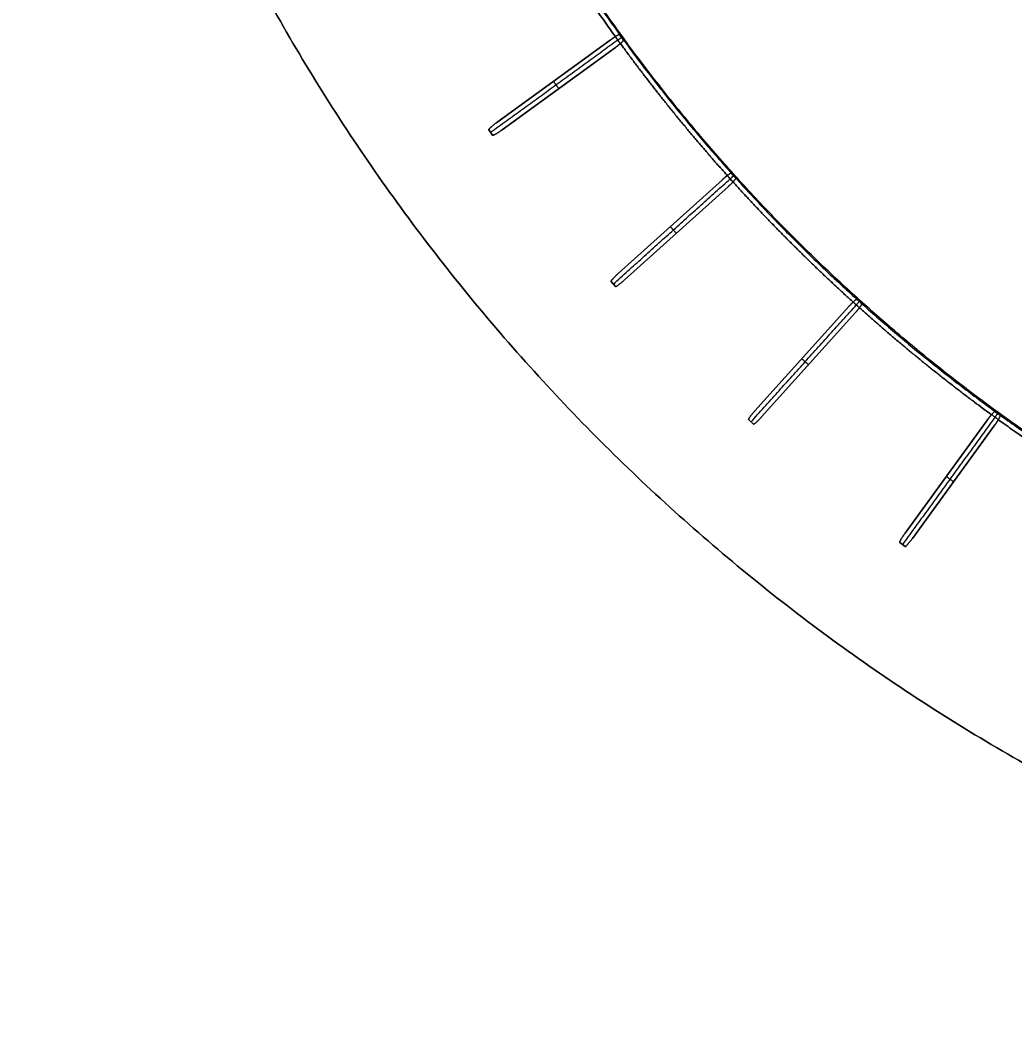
# Model space of a CAD drawing. Header units: millimetres. Extents: x -14 to 14, y 47 to 75.
# Drawn here: x -13.97 to -6.94, y 47 to 54.06 of the extents above; entities that cross this region are included whole.
import ezdxf

# ---------------------------------------------------------------- set-up
doc = ezdxf.new("R2010")
doc.units = ezdxf.units.MM
doc.header["$MEASUREMENT"] = 0
doc.layers.add('Default', color=7, linetype='Continuous')

msp = doc.modelspace()

# ---------------------------------------------------------------- linework, layer by layer
at = {"layer": 'Default', "color": 6}
for p, q in [((-9.7968, 53.9215, 0.2157), (-10.5982, 53.3392, 0.2157)), ((-9.7968, 53.9215, 0.2258), (-10.5982, 53.3392, 0.2258)), ((-10.5982, 53.3392, 0.2207), (-9.7968, 53.9215, 0.2207)), ((-9.7968, 53.9215, 0.2157), (-9.7968, 53.9215, 0.2258)), ((-9.717, 53.9431, 0.2157), (-9.7296, 53.9598, 0.2157)), ((-9.717, 53.9431, 0.2258), (-9.7296, 53.9598, 0.2258)), ((-9.7028, 53.9217, 0.2157), (-9.717, 53.9431, 0.2157)), ((-9.7028, 53.9217, 0.2258), (-9.717, 53.9431, 0.2258)), ((-10.5608, 53.2879, 0.2157), (-9.7594, 53.8701, 0.2157)), ((-10.5608, 53.2879, 0.2258), (-9.7594, 53.8701, 0.2258)), ((-9.7594, 53.8701, 0.2207), (-10.5608, 53.2879, 0.2207)), ((-9.7594, 53.8701, 0.2157), (-9.7594, 53.8701, 0.2258)), ((-10.5982, 53.3392, 0.2157), (-10.5982, 53.3392, 0.2258)), ((-10.6548, 53.2876, 0.2157), (-10.6274, 53.25, 0.2157)), ((-10.6548, 53.2876, 0.2258), (-10.6274, 53.25, 0.2258)), ((-10.6274, 53.25, 0.2207), (-10.6548, 53.2876, 0.2207)), ((-10.6548, 53.2876, 0.2157), (-10.6548, 53.2876, 0.2258)), ((-10.5608, 53.2879, 0.2157), (-10.5608, 53.2879, 0.2258)), ((-10.6274, 53.25, 0.2157), (-10.6274, 53.25, 0.2258)), ((-9.0032, 52.9362, 0.2157), (-9.7393, 52.2734, 0.2157)), ((-9.0032, 52.9362, 0.2258), (-9.7393, 52.2734, 0.2258)), ((-9.7393, 52.2734, 0.2207), (-9.0032, 52.9362, 0.2207)), ((-9.0032, 52.9362, 0.2157), (-9.0032, 52.9362, 0.2258)), ((-8.9098, 52.9463, 0.2157), (-8.9409, 52.9809, 0.2157)), ((-8.9098, 52.9463, 0.2258), (-8.9409, 52.9809, 0.2258)), ((-9.6968, 52.2262, 0.2157), (-8.9607, 52.889, 0.2157)), ((-9.6968, 52.2262, 0.2258), (-8.9607, 52.889, 0.2258)), ((-8.9607, 52.889, 0.2207), (-9.6968, 52.2262, 0.2207)), ((-8.9607, 52.889, 0.2157), (-8.9607, 52.889, 0.2258)), ((-9.7903, 52.2162, 0.2157), (-9.7591, 52.1815, 0.2157)), ((-9.7903, 52.2162, 0.2258), (-9.7591, 52.1815, 0.2258)), ((-9.7591, 52.1815, 0.2207), (-9.7903, 52.2162, 0.2207)), ((-9.7903, 52.2162, 0.2157), (-9.7903, 52.2162, 0.2258)), ((-9.7393, 52.2734, 0.2157), (-9.7393, 52.2734, 0.2258)), ((-9.6968, 52.2262, 0.2157), (-9.6968, 52.2262, 0.2258)), ((-9.7591, 52.1815, 0.2157), (-9.7591, 52.1815, 0.2258)), ((-8.0399, 52.0793, 0.2157), (-8.0532, 52.0908, 0.2157)), ((-8.0399, 52.0793, 0.2258), (-8.0532, 52.0908, 0.2258)), ((-8.0191, 52.0591, 0.2157), (-8.0399, 52.0793, 0.2157)), ((-8.0191, 52.0591, 0.2258), (-8.0399, 52.0793, 0.2258)), ((-8.111, 52.0393, 0.2157), (-8.7738, 51.3032, 0.2157)), ((-8.111, 52.0393, 0.2258), (-8.7738, 51.3032, 0.2258)), ((-8.7738, 51.3032, 0.2207), (-8.111, 52.0393, 0.2207)), ((-8.7266, 51.2607, 0.2157), (-8.0638, 51.9968, 0.2157)), ((-8.7266, 51.2607, 0.2258), (-8.0638, 51.9968, 0.2258)), ((-8.0638, 51.9968, 0.2207), (-8.7266, 51.2607, 0.2207)), ((-8.111, 52.0393, 0.2157), (-8.111, 52.0393, 0.2258)), ((-8.0638, 51.9968, 0.2157), (-8.0638, 51.9968, 0.2258)), ((-8.7738, 51.3032, 0.2157), (-8.7738, 51.3032, 0.2258)), ((-7.0406, 51.2698, 0.2157), (-7.0783, 51.2972, 0.2157)), ((-7.0406, 51.2698, 0.2258), (-7.0783, 51.2972, 0.2258)), ((-8.8185, 51.2409, 0.2157), (-8.7838, 51.2097, 0.2157)), ((-8.8185, 51.2409, 0.2258), (-8.7838, 51.2097, 0.2258)), ((-8.7838, 51.2097, 0.2207), (-8.8185, 51.2409, 0.2207)), ((-8.8185, 51.2409, 0.2157), (-8.8185, 51.2409, 0.2258)), ((-8.7266, 51.2607, 0.2157), (-8.7266, 51.2607, 0.2258)), ((-7.1299, 51.2406, 0.2157), (-7.7121, 50.4392, 0.2157)), ((-7.1299, 51.2406, 0.2258), (-7.7121, 50.4392, 0.2258)), ((-7.7121, 50.4392, 0.2207), (-7.1299, 51.2406, 0.2207)), ((-7.1299, 51.2406, 0.2157), (-7.1299, 51.2406, 0.2258)), ((-8.7838, 51.2097, 0.2157), (-8.7838, 51.2097, 0.2258)), ((-7.6608, 50.4018, 0.2157), (-7.0785, 51.2032, 0.2157)), ((-7.6608, 50.4018, 0.2258), (-7.0785, 51.2032, 0.2258)), ((-7.0785, 51.2032, 0.2207), (-7.6608, 50.4018, 0.2207)), ((-7.0785, 51.2032, 0.2157), (-7.0785, 51.2032, 0.2258)), ((-7.7121, 50.4392, 0.2157), (-7.7121, 50.4392, 0.2258)), ((-7.75, 50.3726, 0.2157), (-7.7124, 50.3452, 0.2157)), ((-7.75, 50.3726, 0.2258), (-7.7124, 50.3452, 0.2258)), ((-7.7124, 50.3452, 0.2207), (-7.75, 50.3726, 0.2207)), ((-7.75, 50.3726, 0.2157), (-7.75, 50.3726, 0.2258)), ((-7.6608, 50.4018, 0.2157), (-7.6608, 50.4018, 0.2258)), ((-7.7124, 50.3452, 0.2157), (-7.7124, 50.3452, 0.2258))]:
    msp.add_line(p, q, dxfattribs=at)
at = {"layer": 'Default', "color": 177}
for points, knots in [([(13.9667, 61, -0.0076), (13.9667, 75, -0.0076), (0, 75, -0.0076), (-13.9667, 75, -0.0076), (-13.9667, 61, -0.0076), (-13.9667, 47, -0.0076), (0, 47, -0.0076), (13.9667, 47, -0.0076), (13.9667, 61, -0.0076)], [0, 0, 0, 21.991149, 21.991149, 43.982297, 43.982297, 65.973446, 65.973446, 87.964594, 87.964594, 87.964594]), ([(13.9667, 61, 0.2176), (13.9667, 47, 0.2176), (0, 47, 0.2176), (-13.9667, 47, 0.2176), (-13.9667, 61, 0.2176), (-13.9667, 75, 0.2176), (0, 75, 0.2176), (13.9667, 75, 0.2176), (13.9667, 61, 0.2176)], [-87.964594, -87.964594, -87.964594, -65.973446, -65.973446, -43.982297, -43.982297, -21.991149, -21.991149, 0, 0, 0]), ([(13.9667, 61, 0.105), (13.9667, 75, 0.105), (0, 75, 0.105), (-13.9667, 75, 0.105), (-13.9667, 61, 0.105), (-13.9667, 47, 0.105), (0, 47, 0.105), (13.9667, 47, 0.105), (13.9667, 61, 0.105)], [0, 0, 0, 21.991149, 21.991149, 43.982297, 43.982297, 65.973446, 65.973446, 87.964594, 87.964594, 87.964594])]:
    msp.add_rational_spline(points, [1, 0.707106781187, 1, 0.707106781187, 1, 0.707106781187, 1, 0.707106781187, 1], degree=2, knots=knots, dxfattribs=at)
at = {"layer": 'Default', "color": 6}
for points, weights, degree in [([(-9.7595, 53.9465, 0.2258), (-10.073, 54.3802, 0.2258), (-10.3467, 54.8401, 0.2258)], [0.854801449116, 0.856256535563, 0.859408078171], 2), ([(-9.7595, 53.9465, 0.2157), (-10.073, 54.3802, 0.2157), (-10.3467, 54.8401, 0.2157)], [0.854801449116, 0.856256535563, 0.859408078171], 2), ([(-10.3467, 54.8401, 0.2207), (-10.073, 54.3802, 0.2207), (-9.7595, 53.9465, 0.2207)], [0.859408078171, 0.856256449388, 0.854801369542], 2), ([(-10.318, 54.8567, 0.2258), (-10.0383, 54.3861, 0.2258), (-9.717, 53.9431, 0.2258)], [0.859400784972, 0.856169520574, 0.854723849713], 2), ([(-10.318, 54.8567, 0.2157), (-10.0383, 54.3861, 0.2157), (-9.717, 53.9431, 0.2157)], [0.859400784972, 0.856169520548, 0.854723849689], 2), ([(-6.1396, 50.6885, 0.2207), (-8.7546, 52.2454, 0.2207), (-10.3115, 54.8604, 0.2207)], [0.877439696216, 0.841730817091, 0.85940499638], 2), ([(-9.7968, 53.9215, 0.2207), (-9.7766, 53.9361, 0.2207), (-9.7594, 53.9466, 0.2207)], [1, 0.880702685378, 0.858586516388], 2), ([(-9.7595, 53.9465, 0.2157), (-9.7767, 53.9361, 0.2157), (-9.7968, 53.9215, 0.2157)], [0.858741441198, 0.8811173602, 1], 2), ([(-9.7595, 53.9465, 0.2258), (-9.7767, 53.9361, 0.2258), (-9.7968, 53.9215, 0.2258)], [0.858741441205, 0.881117360219, 1], 2), ([(-9.7296, 53.9598, 0.2157), (-9.7321, 53.9633, 0.2157), (-9.7595, 53.9465, 0.2157)], [1, 0.825989420987, 0.858741441198], 2), ([(-9.7296, 53.9598, 0.2258), (-9.7321, 53.9633, 0.2258), (-9.7595, 53.9465, 0.2258)], [1, 0.825989420968, 0.858741441205], 2), ([(-9.7241, 53.8978, 0.2157), (-9.7003, 53.9182, 0.2157), (-9.7028, 53.9217, 0.2157)], [0.8587414412, 0.825989420981, 1], 2), ([(-9.7241, 53.8978, 0.2258), (-9.7003, 53.9182, 0.2258), (-9.7028, 53.9217, 0.2258)], [0.858741441203, 0.825989420974, 1], 2), ([(-9.717, 53.9431, 0.2258), (-8.9763, 52.9231, 0.2258), (-8.0399, 52.0793, 0.2258)], [0.854723849713, 0.851413355, 0.857466173417], 2), ([(-9.717, 53.9431, 0.2157), (-8.9763, 52.9231, 0.2157), (-8.0399, 52.0793, 0.2157)], [0.854723849689, 0.851413355006, 0.857466173476], 2), ([(-9.724, 53.8979, 0.2207), (-9.7393, 53.8848, 0.2207), (-9.7594, 53.8701, 0.2207)], [0.858535328448, 0.880564275567, 1], 2), ([(-9.7594, 53.8701, 0.2157), (-9.7394, 53.8847, 0.2157), (-9.7241, 53.8978, 0.2157)], [1, 0.881117360206, 0.8587414412], 2), ([(-9.7594, 53.8701, 0.2258), (-9.7394, 53.8847, 0.2258), (-9.7241, 53.8978, 0.2258)], [1, 0.881117360212, 0.858741441203], 2), ([(-9.7238, 53.898, 0.2258), (-9.7239, 53.8979, 0.2258), (-9.724, 53.8979, 0.2258), (-9.7241, 53.8978, 0.2258)], [1, 1.00015522038, 1.00031368555, 1.00047539551], 3), ([(-8.9688, 52.965, 0.2258), (-9.3697, 53.4126, 0.2258), (-9.7241, 53.8978, 0.2258)], [0.853724069709, 0.853122087681, 0.854643284933], 2), ([(-8.9688, 52.965, 0.2157), (-9.3697, 53.4126, 0.2157), (-9.7241, 53.8978, 0.2157)], [0.853724069709, 0.853122087681, 0.854643284933], 2), ([(-9.7241, 53.8978, 0.2207), (-9.3697, 53.4125, 0.2207), (-8.9688, 52.965, 0.2207)], [0.854643246954, 0.853122095196, 0.853724069709], 2), ([(-10.5982, 53.3392, 0.2157), (-10.6598, 53.2945, 0.2157), (-10.6548, 53.2876, 0.2157)], [1, 0.707106781187, 1], 2), ([(-10.5982, 53.3392, 0.2258), (-10.6598, 53.2945, 0.2258), (-10.6548, 53.2876, 0.2258)], [1, 0.707106781187, 1], 2), ([(-10.6548, 53.2876, 0.2207), (-10.6598, 53.2945, 0.2207), (-10.5982, 53.3392, 0.2207)], [1, 0.707106781187, 1], 2), ([(-10.6274, 53.25, 0.2157), (-10.6224, 53.2431, 0.2157), (-10.5608, 53.2879, 0.2157)], [1, 0.707106781187, 1], 2), ([(-10.6274, 53.25, 0.2258), (-10.6224, 53.2431, 0.2258), (-10.5608, 53.2879, 0.2258)], [1, 0.707106781187, 1], 2), ([(-10.5608, 53.2879, 0.2207), (-10.6224, 53.2431, 0.2207), (-10.6274, 53.25, 0.2207)], [1, 0.707106781187, 1], 2), ([(-8.9409, 52.9809, 0.2157), (-8.9438, 52.9841, 0.2157), (-8.9688, 52.965, 0.2157)], [1, 0.825989420987, 0.858741441198], 2), ([(-8.9409, 52.9809, 0.2258), (-8.9438, 52.9841, 0.2258), (-8.9688, 52.965, 0.2258)], [1, 0.825989420987, 0.858741441198], 2), ([(-8.9688, 52.965, 0.2157), (-8.9848, 52.9528, 0.2157), (-9.0032, 52.9362, 0.2157)], [0.858741441198, 0.8811173602, 1], 2), ([(-8.9688, 52.965, 0.2258), (-8.9848, 52.9528, 0.2258), (-9.0032, 52.9362, 0.2258)], [0.858741441198, 0.8811173602, 1], 2), ([(-9.0032, 52.9362, 0.2207), (-8.9848, 52.9528, 0.2207), (-8.9688, 52.965, 0.2207)], [1, 0.8811173602, 0.858741441198], 2), ([(-8.9285, 52.9202, 0.2258), (-8.9487, 52.9426, 0.2258), (-8.9688, 52.965, 0.2258)], [0.853789816017, 0.853754270862, 0.853724069709], 2), ([(-8.9607, 52.889, 0.2157), (-8.9423, 52.9056, 0.2157), (-8.9285, 52.9202, 0.2157)], [1, 0.8811173602, 0.858741441198], 2), ([(-8.9607, 52.889, 0.2258), (-8.9423, 52.9056, 0.2258), (-8.9285, 52.9202, 0.2258)], [1, 0.8811173602, 0.858741441198], 2), ([(-8.9285, 52.9202, 0.2207), (-8.9423, 52.9056, 0.2207), (-8.9607, 52.889, 0.2207)], [0.858741441198, 0.8811173602, 1], 2), ([(-8.9285, 52.9202, 0.2157), (-8.9069, 52.9431, 0.2157), (-8.9098, 52.9463, 0.2157)], [0.858741441198, 0.825989420987, 1], 2), ([(-8.9285, 52.9202, 0.2258), (-8.9069, 52.9431, 0.2258), (-8.9098, 52.9463, 0.2258)], [0.858741441198, 0.825989420987, 1], 2), ([(-8.0798, 52.0715, 0.2258), (-8.5253, 52.4747, 0.2258), (-8.9285, 52.9202, 0.2258)], [0.857339146228, 0.854499460823, 0.853789816017], 2), ([(-8.0798, 52.0715, 0.2157), (-8.5253, 52.4747, 0.2157), (-8.9285, 52.9202, 0.2157)], [0.857339146228, 0.854499460823, 0.853789816017], 2), ([(-8.9285, 52.9202, 0.2207), (-8.5253, 52.4747, 0.2207), (-8.0798, 52.0716, 0.2207)], [0.853789816017, 0.854499438095, 0.857338964332], 2), ([(-9.7393, 52.2734, 0.2157), (-9.7959, 52.2224, 0.2157), (-9.7903, 52.2162, 0.2157)], [1, 0.707106781187, 1], 2), ([(-9.7393, 52.2734, 0.2258), (-9.7959, 52.2224, 0.2258), (-9.7903, 52.2162, 0.2258)], [1, 0.707106781187, 1], 2), ([(-9.7903, 52.2162, 0.2207), (-9.7959, 52.2224, 0.2207), (-9.7393, 52.2734, 0.2207)], [1, 0.707106781187, 1], 2), ([(-9.7591, 52.1815, 0.2157), (-9.7534, 52.1753, 0.2157), (-9.6968, 52.2262, 0.2157)], [1, 0.707106781187, 1], 2), ([(-9.7591, 52.1815, 0.2258), (-9.7534, 52.1753, 0.2258), (-9.6968, 52.2262, 0.2258)], [1, 0.707106781187, 1], 2), ([(-9.6968, 52.2262, 0.2207), (-9.7534, 52.1753, 0.2207), (-9.7591, 52.1815, 0.2207)], [1, 0.707106781187, 1], 2), ([(-8.111, 52.0393, 0.2207), (-8.0943, 52.0578, 0.2207), (-8.0797, 52.0716, 0.2207)], [1, 0.880702686705, 0.85858651688], 2), ([(-8.0798, 52.0715, 0.2157), (-8.0944, 52.0577, 0.2157), (-8.111, 52.0393, 0.2157)], [0.858741441201, 0.881117360209, 1], 2), ([(-8.0798, 52.0715, 0.2258), (-8.0944, 52.0577, 0.2258), (-8.111, 52.0393, 0.2258)], [0.858741441197, 0.881117360199, 1], 2), ([(-8.0532, 52.0908, 0.2157), (-8.0564, 52.0937, 0.2157), (-8.0798, 52.0715, 0.2157)], [1, 0.825989420978, 0.858741441201], 2), ([(-8.0532, 52.0908, 0.2258), (-8.0564, 52.0937, 0.2258), (-8.0798, 52.0715, 0.2258)], [1, 0.825989420988, 0.858741441197], 2), ([(-8.035, 52.0312, 0.2157), (-8.0574, 52.0513, 0.2157), (-8.0798, 52.0715, 0.2157)], [0.857630251141, 0.857482003299, 0.857339146228], 2), ([(-8.035, 52.0312, 0.2258), (-8.0574, 52.0513, 0.2258), (-8.0798, 52.0715, 0.2258)], [0.857630251141, 0.857482003299, 0.857339146228], 2), ([(-8.0399, 52.0793, 0.2258), (-7.1601, 51.2878, 0.2258), (-6.1426, 50.6833, 0.2258)], [0.857466173417, 0.863227781175, 0.877473407964], 2), ([(-8.0399, 52.0793, 0.2157), (-7.1601, 51.2878, 0.2157), (-6.1426, 50.6833, 0.2157)], [0.857466173476, 0.863227781247, 0.877473407962], 2), ([(-8.0348, 52.0315, 0.2207), (-8.0471, 52.0154, 0.2207), (-8.0638, 51.9968, 0.2207)], [0.858433842899, 0.880287744756, 1], 2), ([(-8.0638, 51.9968, 0.2157), (-8.0472, 52.0152, 0.2157), (-8.035, 52.0312, 0.2157)], [1, 0.8811173602, 0.858741441198], 2), ([(-8.0638, 51.9968, 0.2258), (-8.0472, 52.0152, 0.2258), (-8.035, 52.0312, 0.2258)], [1, 0.881117360203, 0.858741441199], 2), ([(-8.0351, 52.0313, 0.2207), (-7.5875, 51.6303, 0.2207), (-7.1022, 51.2759, 0.2207)], [0.857629760717, 0.86059770149, 0.865726553114], 2), ([(-8.035, 52.0312, 0.2157), (-8.0159, 52.0562, 0.2157), (-8.0191, 52.0591, 0.2157)], [0.858741441198, 0.825989420987, 1], 2), ([(-8.035, 52.0312, 0.2258), (-8.0159, 52.0562, 0.2258), (-8.0191, 52.0591, 0.2258)], [0.858741441199, 0.825989420984, 1], 2), ([(-7.1022, 51.2759, 0.2258), (-7.5874, 51.6303, 0.2258), (-8.035, 52.0312, 0.2258)], [0.865726553114, 0.860598125224, 0.857630251141], 2), ([(-7.1022, 51.2759, 0.2157), (-7.5874, 51.6303, 0.2157), (-8.035, 52.0312, 0.2157)], [0.865726553114, 0.860598125224, 0.857630251141], 2), ([(-8.7738, 51.3032, 0.2157), (-8.8247, 51.2466, 0.2157), (-8.8185, 51.2409, 0.2157)], [1, 0.707106781187, 1], 2), ([(-8.7738, 51.3032, 0.2258), (-8.8247, 51.2466, 0.2258), (-8.8185, 51.2409, 0.2258)], [1, 0.707106781187, 1], 2), ([(-8.8185, 51.2409, 0.2207), (-8.8247, 51.2466, 0.2207), (-8.7738, 51.3032, 0.2207)], [1, 0.707106781187, 1], 2), ([(-7.0783, 51.2972, 0.2157), (-7.0818, 51.2997, 0.2157), (-7.1022, 51.2759, 0.2157)], [1, 0.825989420987, 0.858741441198], 2), ([(-7.0783, 51.2972, 0.2258), (-7.0818, 51.2997, 0.2258), (-7.1022, 51.2759, 0.2258)], [1, 0.825989420988, 0.858741441197], 2), ([(-8.7838, 51.2097, 0.2157), (-8.7776, 51.2041, 0.2157), (-8.7266, 51.2607, 0.2157)], [1, 0.707106781187, 1], 2), ([(-8.7838, 51.2097, 0.2258), (-8.7776, 51.2041, 0.2258), (-8.7266, 51.2607, 0.2258)], [1, 0.707106781187, 1], 2), ([(-8.7266, 51.2607, 0.2207), (-8.7776, 51.2041, 0.2207), (-8.7838, 51.2097, 0.2207)], [1, 0.707106781187, 1], 2), ([(-7.1022, 51.2759, 0.2157), (-7.1153, 51.2606, 0.2157), (-7.1299, 51.2406, 0.2157)], [0.858741441198, 0.8811173602, 1], 2), ([(-7.1022, 51.2759, 0.2258), (-7.1153, 51.2606, 0.2258), (-7.1299, 51.2406, 0.2258)], [0.858741441197, 0.881117360198, 1], 2), ([(-7.1299, 51.2406, 0.2207), (-7.1153, 51.2606, 0.2207), (-7.1022, 51.2759, 0.2207)], [1, 0.881117360199, 0.858741441198], 2), ([(-7.0535, 51.2405, 0.2157), (-7.0779, 51.2581, 0.2157), (-7.1022, 51.2759, 0.2157)], [0.866249467784, 0.865985262805, 0.865726555923], 2), ([(-7.0535, 51.2405, 0.2258), (-7.0779, 51.2581, 0.2258), (-7.1022, 51.2759, 0.2258)], [0.866249467784, 0.865985262805, 0.865726555923], 2), ([(-7.0785, 51.2032, 0.2157), (-7.0639, 51.2233, 0.2157), (-7.0535, 51.2405, 0.2157)], [1, 0.8811173602, 0.858741441198], 2), ([(-7.0785, 51.2032, 0.2258), (-7.0639, 51.2233, 0.2258), (-7.0535, 51.2405, 0.2258)], [1, 0.881117360201, 0.858741441198], 2), ([(-7.0535, 51.2405, 0.2207), (-7.0639, 51.2233, 0.2207), (-7.0785, 51.2032, 0.2207)], [0.858741441198, 0.8811173602, 1], 2), ([(-7.0535, 51.2405, 0.2157), (-7.0371, 51.2673, 0.2157), (-7.0406, 51.2698, 0.2157)], [0.858741441198, 0.825989420987, 1], 2), ([(-7.0535, 51.2405, 0.2258), (-7.0371, 51.2673, 0.2258), (-7.0406, 51.2698, 0.2258)], [0.858741441198, 0.825989420986, 1], 2), ([(-6.1599, 50.6533, 0.2258), (-6.6198, 50.927, 0.2258), (-7.0535, 51.2405, 0.2258)], [0.877446111325, 0.870970161112, 0.866249470655], 2), ([(-6.1599, 50.6533, 0.2157), (-6.6198, 50.927, 0.2157), (-7.0535, 51.2405, 0.2157)], [0.877446111325, 0.870970161112, 0.866249470655], 2), ([(-7.0535, 51.2405, 0.2207), (-6.6198, 50.927, 0.2207), (-6.1599, 50.6533, 0.2207)], [0.866249470655, 0.870970161112, 0.877446111325], 2), ([(-7.7121, 50.4392, 0.2157), (-7.7569, 50.3776, 0.2157), (-7.75, 50.3726, 0.2157)], [1, 0.707106781187, 1], 2), ([(-7.7121, 50.4392, 0.2258), (-7.7569, 50.3776, 0.2258), (-7.75, 50.3726, 0.2258)], [1, 0.707106781187, 1], 2), ([(-7.75, 50.3726, 0.2207), (-7.7569, 50.3776, 0.2207), (-7.7121, 50.4392, 0.2207)], [1, 0.707106781187, 1], 2), ([(-7.7124, 50.3452, 0.2157), (-7.7055, 50.3402, 0.2157), (-7.6608, 50.4018, 0.2157)], [1, 0.707106781187, 1], 2), ([(-7.7124, 50.3452, 0.2258), (-7.7055, 50.3402, 0.2258), (-7.6608, 50.4018, 0.2258)], [1, 0.707106781187, 1], 2), ([(-7.6608, 50.4018, 0.2207), (-7.7055, 50.3402, 0.2207), (-7.7124, 50.3452, 0.2207)], [1, 0.707106781187, 1], 2)]:
    msp.add_rational_spline(points, weights, degree=degree, dxfattribs=at)
for points, degree in [([(-9.7419, 53.9221, 0.2157), (-10.1915, 53.5955, 0.2157), (-10.6411, 53.2688, 0.2157)], 2), ([(-9.7419, 53.9221, 0.2258), (-10.1915, 53.5955, 0.2258), (-10.6411, 53.2688, 0.2258)], 2), ([(-9.7595, 53.9465, 0.2258), (-9.7595, 53.9465, 0.2224), (-9.7593, 53.9466, 0.219), (-9.7595, 53.9465, 0.2157)], 3), ([(-9.7241, 53.8978, 0.2157), (-9.736, 53.914, 0.2157), (-9.7478, 53.9302, 0.2157), (-9.7595, 53.9465, 0.2157)], 3), ([(-9.7241, 53.8978, 0.2258), (-9.736, 53.914, 0.2258), (-9.7478, 53.9302, 0.2258), (-9.7595, 53.9465, 0.2258)], 3), ([(-9.7165, 53.9405, 0.2157), (-9.7292, 53.9313, 0.2157), (-9.7419, 53.9221, 0.2157)], 2), ([(-9.7165, 53.9405, 0.2258), (-9.7292, 53.9313, 0.2258), (-9.7419, 53.9221, 0.2258)], 2), ([(-9.7241, 53.8978, 0.2157), (-9.724, 53.8979, 0.219), (-9.7241, 53.8978, 0.2224), (-9.7238, 53.898, 0.2258)], 3), ([(-10.1975, 53.6304, 0.2157), (-10.1788, 53.6047, 0.2157), (-10.1601, 53.579, 0.2157)], 2), ([(-10.1975, 53.6304, 0.2258), (-10.1788, 53.6047, 0.2258), (-10.1601, 53.579, 0.2258)], 2), ([(-9.7747, 52.1988, 0.2258), (-9.3617, 52.5707, 0.2258), (-8.9486, 52.9426, 0.2258)], 2), ([(-9.7747, 52.1988, 0.2157), (-9.3617, 52.5707, 0.2157), (-8.9486, 52.9426, 0.2157)], 2), ([(-8.9285, 52.9202, 0.2157), (-8.9419, 52.9351, 0.2157), (-8.9554, 52.9501, 0.2157), (-8.9688, 52.965, 0.2157)], 3), ([(-8.9688, 52.965, 0.2258), (-8.9688, 52.965, 0.2224), (-8.9688, 52.965, 0.219), (-8.9688, 52.965, 0.2157)], 3), ([(-8.9486, 52.9426, 0.2157), (-8.937, 52.9531, 0.2157), (-8.9254, 52.9636, 0.2157)], 2), ([(-8.9486, 52.9426, 0.2258), (-8.937, 52.9531, 0.2258), (-8.9254, 52.9636, 0.2258)], 2), ([(-8.9285, 52.9202, 0.2157), (-8.9285, 52.9202, 0.219), (-8.9285, 52.9202, 0.2224), (-8.9285, 52.9202, 0.2258)], 3), ([(-9.3288, 52.5576, 0.2258), (-9.35, 52.5812, 0.2258), (-9.3713, 52.6048, 0.2258)], 2), ([(-9.3288, 52.5576, 0.2157), (-9.35, 52.5812, 0.2157), (-9.3713, 52.6048, 0.2157)], 2), ([(-8.0798, 52.0715, 0.2258), (-8.0798, 52.0715, 0.2224), (-8.0797, 52.0717, 0.219), (-8.0798, 52.0715, 0.2157)], 3), ([(-8.0574, 52.0514, 0.2157), (-8.0469, 52.063, 0.2157), (-8.0364, 52.0746, 0.2157)], 2), ([(-8.0574, 52.0514, 0.2258), (-8.0469, 52.063, 0.2258), (-8.0364, 52.0746, 0.2258)], 2), ([(-8.8012, 51.2253, 0.2157), (-8.4293, 51.6383, 0.2157), (-8.0574, 52.0514, 0.2157)], 2), ([(-8.8012, 51.2253, 0.2258), (-8.4293, 51.6383, 0.2258), (-8.0574, 52.0514, 0.2258)], 2), ([(-8.035, 52.0312, 0.2157), (-8.0349, 52.0314, 0.219), (-8.0349, 52.0314, 0.2224), (-8.035, 52.0312, 0.2258)], 3), ([(-8.3952, 51.6287, 0.2157), (-8.4188, 51.65, 0.2157), (-8.4424, 51.6712, 0.2157)], 2), ([(-8.3952, 51.6287, 0.2258), (-8.4188, 51.65, 0.2258), (-8.4424, 51.6712, 0.2258)], 2), ([(-7.0778, 51.2582, 0.2157), (-7.4045, 50.8085, 0.2157), (-7.7312, 50.3589, 0.2157)], 2), ([(-7.0778, 51.2582, 0.2258), (-7.4045, 50.8085, 0.2258), (-7.7312, 50.3589, 0.2258)], 2), ([(-7.1022, 51.2759, 0.2258), (-7.1022, 51.2759, 0.2224), (-7.1022, 51.2759, 0.219), (-7.1022, 51.2759, 0.2157)], 3), ([(-7.0595, 51.2835, 0.2157), (-7.0687, 51.2708, 0.2157), (-7.0778, 51.2582, 0.2157)], 2), ([(-7.0595, 51.2835, 0.2258), (-7.0687, 51.2708, 0.2258), (-7.0778, 51.2582, 0.2258)], 2), ([(-7.0535, 51.2405, 0.2157), (-7.0535, 51.2405, 0.219), (-7.0535, 51.2405, 0.2224), (-7.0535, 51.2405, 0.2258)], 3), ([(-7.421, 50.8399, 0.2157), (-7.3953, 50.8212, 0.2157), (-7.3696, 50.8025, 0.2157)], 2), ([(-7.421, 50.8399, 0.2258), (-7.3953, 50.8212, 0.2258), (-7.3696, 50.8025, 0.2258)], 2)]:
    msp.add_open_spline(points, degree=degree, dxfattribs=at)

doc.saveas('drawing.dxf')
